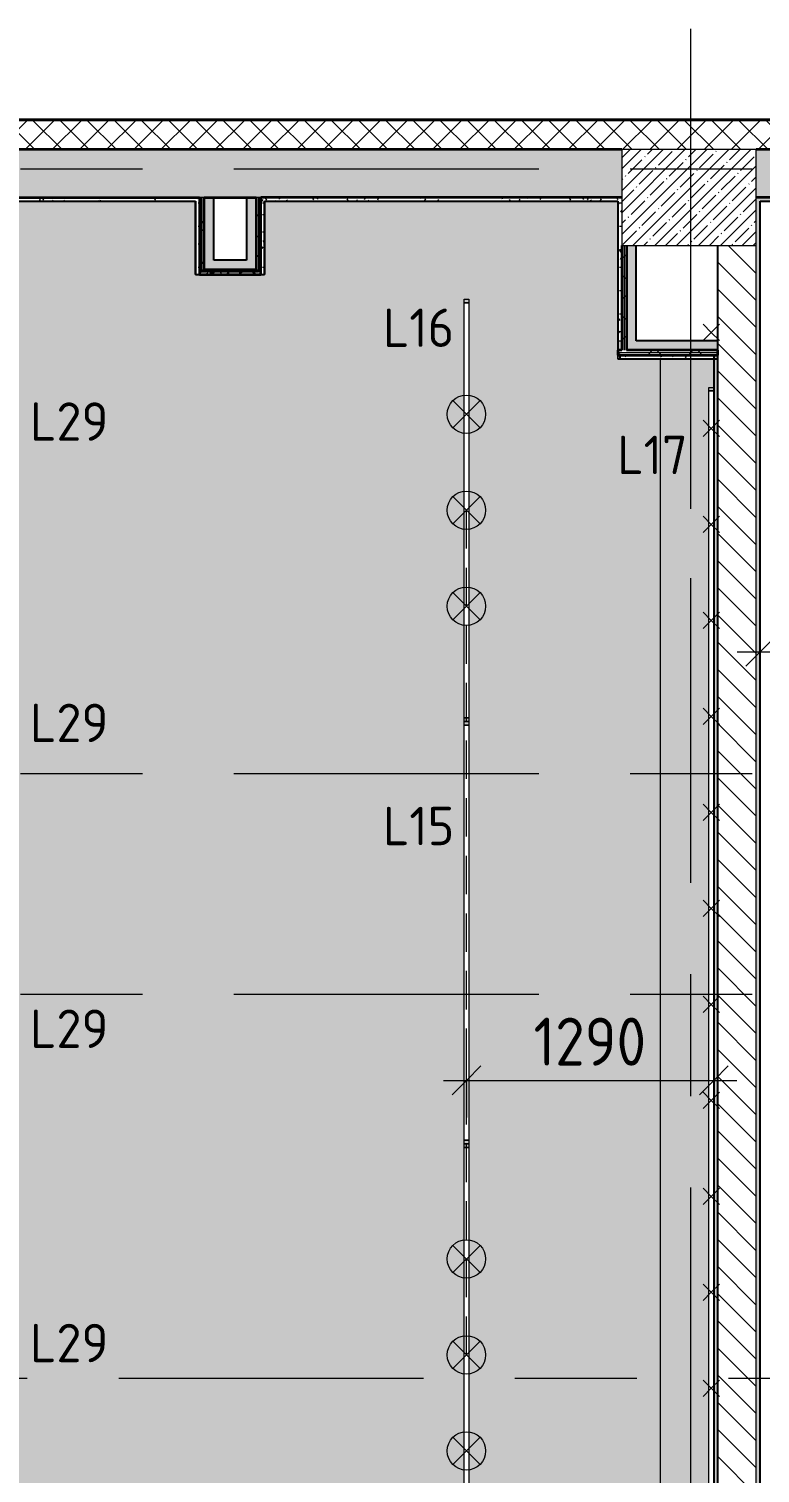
# Model space of a CAD drawing. Header units: millimetres. Extents: x 81094 to 272713, y -8553 to 29000.
# Drawn here: x 107262 to 111071, y 14505 to 22028 of the extents above; entities that cross this region are included whole.
import ezdxf

# ---------------------------------------------------------------- set-up
doc = ezdxf.new("R2010")
doc.units = ezdxf.units.MM
doc.linetypes.add('ADSK_Штрих_ш2 п1', pattern=[300, 200, -100])
doc.linetypes.add('Осевая', pattern=[3175, 635, -476.25, 1587.5, -476.25])
for name, color, linetype, lineweight in [('A-ANNO-DIMS', 7, 'Continuous', 9), ('A-ANNO-DIMS-100', 7, 'Continuous', 9), ('A-DETL', 7, 'Continuous', 9), ('A-DETL-1', 7, 'ADSK_Штрих_ш2 п1', 9), ('A-WALL', 7, 'Continuous', 9), ('E-LITE-EQPM-IDEN', 7, 'Continuous', 9), ('I-WALL', 7, 'Continuous', 9), ('S-COLS', 7, 'Continuous', 9), ('Оси', 7, 'Continuous', 9), ('Оси-2', 7, 'Осевая', 9)]:
    doc.layers.add(name, color=color, linetype=linetype, lineweight=lineweight)
for name, color, linetype, lineweight, true_color in [('A-CLNG-1', 7, 'Continuous', 9, 0xc0c0c0), ('A-WALL-1', 7, 'Continuous', 35, 0x3c3c3c), ('A-WALL-3', 7, 'Continuous', 25, 0x3c3c3c), ('A-WALL-FNSH-1', 7, 'Continuous', 9, 0x3c3c3c), ('A-WALL-FNSH-2', 7, 'Continuous', 13, 0x3c3c3c), ('E-LITE-EQPM-1', 1, 'Continuous', 9, 0xff0000)]:
    doc.layers.add(name, color=color, linetype=linetype, lineweight=lineweight, true_color=true_color)
doc.layers.add('A-CLNG-PATT-1', color=7, linetype='Continuous', lineweight=9, transparency=1)
doc.styles.add('GOST Common', font='GOST_Common.ttf', dxfattribs={"height": 200})
doc.styles.add('ISOCPEUR', font='isocpeur.ttf', dxfattribs={"width": 0.9, "height": 250})
doc.dimstyles.new('ISO-2_5_0_9К_БОЛЬШОЙ', dxfattribs={"dimscale": 304.8, "dimtxt": 248.995294, "dimasz": 0.492126, "dimexe": 0.393701, "dimexo": 0.984252, "dimgap": 0, "dimtad": 1, "dimdec": 0, "dimrnd": 10, "dimzin": 0, "dimdsep": 46, "dimtxsty": 'ISOCPEUR', "dimblk1": 'OBLIQUE', "dimblk2": 'OBLIQUE', "dimsah": 1, "dimcen": 0.09, "dimdle": 0.393701, "dimazin": 0, "dimtfac": 1, "dimtdec": 4, "dimtix": 1, "dimtmove": 0, "dimatfit": 3, "dimfxl": 1, "dimtvp": 1, "dimtolj": 1, "dimtzin": 0, "dimarcsym": 2})
pattern_1 = [(0, (0, 0), (121.92, 30.48), [10.058, -81.382, 10.058, -81.382, -487.68]), (0, (0, 0), (121.92, 30.48), [-182.88, 10.058, -172.822, 10.058, -81.382, -213.36]), (0, (0, 0), (121.92, 30.48), [-457.2, 10.058, -50.902, 10.058, -142.342]), (120, (45.72, 15.24), (-87.356454, 90.345817), [10.058, -81.382, 10.058, -81.382, -487.68]), (120, (45.72, 15.24), (-87.356454, 90.345817), [-182.88, 10.058, -172.822, 10.058, -81.382, -213.36]), (120, (45.72, 15.24), (-87.356454, 90.345817), [-457.2, 10.058, -50.902, 10.058, -142.342]), (240, (60.96, 76.2), (-34.563546, -120.825817), [10.058, -81.382, 10.058, -81.382, -487.68]), (240, (60.96, 76.2), (-34.563546, -120.825817), [-182.88, 10.058, -172.822, 10.058, -81.382, -213.36]), (240, (60.96, 76.2), (-34.563546, -120.825817), [-457.2, 10.058, -50.902, 10.058, -142.342])]
pattern_2 = [(45, (0, 0), (-106.06602, 106.06602), []), (135, (0, 0), (-106.06602, -106.06602), [])]

# ---------------------------------------------------------------- blocks, each defined once
blk = doc.blocks.new('BSC_Колонна _Прямоугольная - 700х500-V12-План расстановки осветительного оборудования 2 этажа в осях 23-33')
at = {"layer": 'S-COLS'}
h = blk.add_hatch(dxfattribs=at)
h.set_pattern_fill('FP_15', color=256, style=0, pattern_type=2)
h.set_pattern_definition([(45, (-110700, -21150), (-57.024626, 57.024626), []), (45, (-110642.975, -21150), (-57.024626, 57.024626), [100.806, -20.161, 3.353, -16.808])])
h.paths.add_polyline_path([(-350, -250), (350, -250), (350, 250), (-350, 250)])
for p, q in [((350, 250), (-350, 250)), ((-350, 250), (-350, -250)), ((350, -250), (350, 250)), ((-350, -250), (350, -250))]:
    blk.add_line(p, q, dxfattribs=at)
blk = doc.blocks.new('Downlight - Strip - Светильник на шинотреке поворотный-27652151-План расстановки осветительного оборудования 2 этажа в осях 23-33')
at = {"layer": 'E-LITE-EQPM-1'}
for p, q in [((-1100, -231.3), (-1100, -205.9)), ((-1100, -205.9), (-1080.9, -205.9)), ((-1080.9, -231.3), (-1080.9, -205.9)), ((-1080.9, -205.9), (1081, -205.9)), ((-1080.9, -205.9), (-1080.9, -231.3)), ((-1080.9, -231.3), (-1080.9, -205.9)), ((-1080.9, -205.9), (1081, -205.9)), ((1081, -205.9), (1081, -231.3)), ((1081, -231.3), (1081, -205.9)), ((1081, -205.9), (1100, -205.9)), ((1081, -205.9), (1081, -231.3)), ((1100, -205.9), (1100, -231.3)), ((-1080.9, -231.3), (-1100, -231.3)), ((1081, -231.3), (-1080.9, -231.3)), ((1081, -231.3), (-1080.9, -231.3)), ((1100, -231.3), (1081, -231.3))]:
    blk.add_line(p, q, dxfattribs=at)
blk = doc.blocks.new('Downlight - Strip - Линейный светильник HOKASU S35 _2500_-27650359-План расстановки осветительного оборудования 2 этажа в осях 23-33')
at = {"layer": 'E-LITE-EQPM-1'}
for p, q in [((-1100, -231.3), (-1100, -205.9)), ((-1100, -205.9), (-1080.9, -205.9)), ((-1080.9, -231.3), (-1080.9, -205.9)), ((-1080.9, -205.9), (1081, -205.9)), ((-1080.9, -205.9), (-1080.9, -231.3)), ((-1080.9, -231.3), (-1080.9, -205.9)), ((-1080.9, -205.9), (1081, -205.9)), ((1081, -205.9), (1081, -231.3)), ((1081, -231.3), (1081, -205.9)), ((1081, -205.9), (1100, -205.9)), ((1081, -205.9), (1081, -231.3)), ((1100, -205.9), (1100, -231.3)), ((-1080.9, -231.3), (-1100, -231.3)), ((1081, -231.3), (-1080.9, -231.3)), ((1081, -231.3), (-1080.9, -231.3)), ((1100, -231.3), (1081, -231.3))]:
    blk.add_line(p, q, dxfattribs=at)
blk = doc.blocks.new('Downlight - Strip - Лента_подстветка-27653103-План расстановки осветительного оборудования 2 этажа в осях 23-33')
at = {"layer": 'E-LITE-EQPM-1'}
for p, q in [((-3000, -231.3), (-3000, -205.9)), ((-3000, -205.9), (-2980.9, -205.9)), ((-2980.9, -231.3), (-2980.9, -205.9)), ((-2980.9, -205.9), (2981, -205.9)), ((-2980.9, -205.9), (-2980.9, -231.3)), ((-2980.9, -231.3), (-2980.9, -205.9)), ((-2980.9, -205.9), (2981, -205.9)), ((2981, -205.9), (2981, -231.3)), ((2981, -231.3), (2981, -205.9)), ((2981, -205.9), (3000, -205.9)), ((2981, -205.9), (2981, -231.3)), ((3000, -205.9), (3000, -231.3)), ((-2980.9, -231.3), (-3000, -231.3)), ((2981, -231.3), (-2980.9, -231.3)), ((2981, -231.3), (-2980.9, -231.3)), ((3000, -231.3), (2981, -231.3))]:
    blk.add_line(p, q, dxfattribs=at)
blk = doc.blocks.new('DIMBLOCK74-План расстановки осветительного оборудования 2 этажа в осях 23-33')
at = {"layer": 'A-ANNO-DIMS-100'}
for p, q in [((112071.4, 19473.5), (112071.4, 18663.4)), ((112071.4, 18783.4), (112071.4, 19473.5)), ((111071, 18589.5), (111071, 18903.4)), ((110951, 18783.4), (112071.4, 18783.4)), ((111071, 18783.4), (111071, 18589.5))]:
    blk.add_line(p, q, dxfattribs=at)
at = {"layer": 'A-ANNO-DIMS-100', "lineweight": 20}
for p, q in [((111071, 18783.4), (111146, 18858.4)), ((112071.4, 18783.4), (112146.4, 18858.4)), ((111071, 18783.4), (110996, 18708.4)), ((112071.4, 18783.4), (111996.4, 18708.4))]:
    blk.add_line(p, q, dxfattribs=at)
at = {"layer": 'A-ANNO-DIMS-100', "color": 0, "insert": (111276.7, 19110.1), "char_height": 250, "width": 706.764, "attachment_point": 1, "line_spacing_factor": 1.149209, "style": 'ISOCPEUR'}
blk.add_mtext('1000', dxfattribs=at)
blk = doc.blocks.new('_Oblique')
at = {"color": 0, "linetype": 'ByBlock', "lineweight": -2}
blk.add_line((-0.5, -0.5), (0.5, 0.5), dxfattribs=at)
blk = doc.blocks.new('DIMBLOCK179-План расстановки осветительного оборудования 2 этажа в осях 23-33')
at = {"layer": 'A-ANNO-DIMS-100'}
for p, q in [((109541, 16357.3), (109541, 16671.2)), ((110829, 16357.3), (110829, 16671.2)), ((109421, 16551.2), (110949, 16551.2)), ((109541, 16551.2), (109541, 16357.3)), ((110829, 16551.2), (110829, 16357.3))]:
    blk.add_line(p, q, dxfattribs=at)
at = {"layer": 'A-ANNO-DIMS-100', "lineweight": 20}
for p, q in [((109541, 16551.2), (109616, 16626.2)), ((110829, 16551.2), (110904, 16626.2)), ((109541, 16551.2), (109466, 16476.2)), ((110829, 16551.2), (110754, 16476.2))]:
    blk.add_line(p, q, dxfattribs=at)
at = {"layer": 'A-ANNO-DIMS-100', "color": 0, "insert": (109890.5, 16877.8), "char_height": 250, "width": 706.764, "attachment_point": 1, "line_spacing_factor": 1.149209, "style": 'ISOCPEUR'}
blk.add_mtext('1290', dxfattribs=at)

msp = doc.modelspace()

# ---------------------------------------------------------------- hatches: boundary and pattern name
at = {"layer": 'A-CLNG-PATT-1'}
h = msp.add_hatch(color=256, dxfattribs=at)
h.paths.add_polyline_path([(105510, 13540), (105550, 13540), (105549, 13557), (105530, 13557), (105530, 13980), (105550, 13980), (105549, 14000), (105530, 14000), (105530, 14011), (105550, 14011), (105550, 21129), (101171, 21129), (101171, 20749), (100820, 20749), (100820, 13920), (101121, 13920), (101121, 13540), (105500, 13540)])
h.paths.add_polyline_path([(109833, 13631), (109839, 13631), (109839, 14011), (110550, 14011), (110550, 20308), (110330, 20308), (110329, 21129), (108491, 21129), (108490, 20749), (108130, 20749), (108130, 21129), (106070, 21129), (106070, 20749), (106060, 20749), (106060, 14011), (109551, 14011), (109551, 13631), (109557.1, 13631)])
h.paths.add_polyline_path([(109540, 14040), (109528.3, 14040), (109528.3, 16201.9), (109553.7, 16201.9), (109553.7, 14040), (109545, 14040)])
h.paths.add_polyline_path([(109553.7, 16240), (109528.3, 16240), (109528.3, 18401.9), (109553.7, 18401.9), (109553.7, 16567.7)])
h.paths.add_polyline_path([(109553.7, 18440), (109528.3, 18440), (109528.3, 20601.9), (109553.7, 20601.9), (109553.7, 20329)])
h = msp.add_hatch(color=256, dxfattribs=at)
h.paths.add_polyline_path([(110803.6, 14000), (110830, 14000), (110829, 20308), (110550, 20308), (110550, 14000)])
h.paths.add_polyline_path([(106050, 14000), (106050, 20749), (105549, 20749), (105549, 14000), (105570, 14000)])
h.paths.add_polyline_path([(110822, 14180.1), (110803.6, 14180.1), (110803.6, 20142), (110829, 20142), (110829, 14180.1)])
at = {"layer": 'A-WALL'}
h = msp.add_hatch(dxfattribs=at)
h.set_pattern_fill('FP_1', color=256, style=0, pattern_type=2)
h.set_pattern_definition([(45, (0, 0), (-70.71068, 70.71068), []), (135, (0, 0), (-70.71068, -70.71068), [])])
h.paths.add_polyline_path([(125080, 21400), (125230, 21400), (125230, 21550), (96610, 21550), (96610, 21400), (124658, 21400)])
h.paths.add_polyline_path([(93310, 21400), (93310, 21550), (93060, 21550), (93060, 21400), (93303.6, 21400)])
at = {"layer": 'I-WALL'}
h = msp.add_hatch(dxfattribs=at)
h.set_pattern_fill('FP_2', color=256, style=0, pattern_type=2)
h.set_pattern_definition([(45, (0, 0), (-57.024626, 57.024626), []), (45, (57.025, 0), (-57.024626, 57.024626), [100.806, -20.161, 3.353, -16.808])])
h.paths.add_polyline_path([(121210, 21150), (121210, 21400), (120850, 21400), (120850, 21150)])
h.paths.add_polyline_path([(120150, 21150), (120150, 21400), (116100.4, 21400), (116100.4, 21150), (120132.6, 21150)])
h.paths.add_polyline_path([(115580.4, 21150), (115600.4, 21150.9), (115600.4, 21400), (111050, 21400), (111050, 21150), (115284, 21150)])
h.paths.add_polyline_path([(100560, 21150), (100580, 21150), (100580, 21400), (100560, 21400)])
h.paths.add_polyline_path([(110330, 21150), (110350, 21150), (110350, 21400), (106050, 21400), (106050, 21150), (109142.4, 21150)])
h.paths.add_polyline_path([(105550, 21150), (105550, 21400), (100800, 21400), (100800, 21150), (105263.5, 21150)])
h = msp.add_hatch(dxfattribs=at)
h.set_pattern_fill('FP_19', color=256, style=0, pattern_type=2)
h.set_pattern_definition(pattern_1)
h.paths.add_polyline_path([(108130.5, 21130), (108150, 21130), (108150, 21150), (106050, 21150), (106050, 21130), (108130, 21130)])
h = msp.add_hatch(dxfattribs=at)
h.set_pattern_fill('FP_28', color=256, style=0, pattern_type=2)
h.set_pattern_definition(pattern_2)
h.paths.add_polyline_path([(108162.5, 20749), (108162.5, 21150), (108150, 21150), (108150, 20749)])
h = msp.add_hatch(dxfattribs=at)
h.set_pattern_fill('FP_28', color=256, style=0, pattern_type=2)
h.set_pattern_definition(pattern_2)
h.paths.add_polyline_path([(108175, 20761.5), (108175, 21150), (108162.5, 21150), (108162.5, 20761.5), (108172.7, 20761.5)])
for points in [[(108225, 20774), (108225, 21150), (108175, 21150), (108175, 20774)], [(108445, 20824), (108445, 21150), (108395, 21150), (108395, 20824)], [(110425, 20404), (110425, 20900), (110375, 20900), (110375, 20404)], [(108225, 20774), (108445, 20774), (108445, 20824), (108225, 20824)]]:
    msp.add_hatch(color=256, dxfattribs=at).paths.add_polyline_path(points)
h = msp.add_hatch(dxfattribs=at)
h.set_pattern_fill('FP_28', color=256, style=0, pattern_type=2)
h.set_pattern_definition(pattern_2)
h.paths.add_polyline_path([(108457.5, 20774), (108457.5, 21150), (108445, 21150), (108445, 20774)])
h = msp.add_hatch(dxfattribs=at)
h.set_pattern_fill('FP_28', color=256, style=0, pattern_type=2)
h.set_pattern_definition(pattern_2)
h.paths.add_polyline_path([(108457.5, 20761.5), (108470, 20761.5), (108470, 21150), (108457.5, 21150), (108457.5, 20774)])
h = msp.add_hatch(dxfattribs=at)
h.set_pattern_fill('FP_19', color=256, style=0, pattern_type=2)
h.set_pattern_definition(pattern_1)
h.paths.add_polyline_path([(110330, 21130), (110330, 21150), (108470, 21150), (108470, 21130), (109142.4, 21130)])
h = msp.add_hatch(dxfattribs=at)
h.set_pattern_fill('FP_19', color=256, style=0, pattern_type=2)
h.set_pattern_definition(pattern_1)
h.paths.add_polyline_path([(110330, 20404), (110350, 20404), (110350, 21150), (110330, 21150), (110330, 20741)])
h = msp.add_hatch(dxfattribs=at)
h.set_pattern_fill('FP_19', color=256, style=0, pattern_type=2)
h.set_pattern_definition(pattern_1)
h.paths.add_polyline_path([(115580.4, 21130), (115580.4, 21150), (111050, 21150), (111050, 21130), (115284, 21130)])
h = msp.add_hatch(dxfattribs=at)
h.set_pattern_fill('FP_19', color=256, style=0, pattern_type=2)
h.set_pattern_definition(pattern_1)
h.paths.add_polyline_path([(108150, 20769), (108150, 21130), (108130, 21130), (108130, 20769)])
h = msp.add_hatch(dxfattribs=at)
h.set_pattern_fill('FP_19', color=256, style=0, pattern_type=2)
h.set_pattern_definition(pattern_1)
h.paths.add_polyline_path([(108490, 20749), (108490, 21130), (108470, 21130), (108470, 20749)])
h = msp.add_hatch(dxfattribs=at)
h.set_pattern_fill('FP_19', color=256, style=0, pattern_type=2)
h.set_pattern_definition(pattern_1)
h.paths.add_polyline_path([(111070, 13600), (111070, 21130), (111050, 21130), (111050, 13600)])
h = msp.add_hatch(dxfattribs=at)
h.set_pattern_fill('FP_28', color=256, style=0, pattern_type=2)
h.set_pattern_definition(pattern_2)
h.paths.add_polyline_path([(110350, 20354), (110362.5, 20354), (110362.5, 20900), (110350, 20900), (110350, 20404)])
h = msp.add_hatch(dxfattribs=at)
h.set_pattern_fill('FP_28', color=256, style=0, pattern_type=2)
h.set_pattern_definition(pattern_2)
h.paths.add_polyline_path([(110375, 20354), (110375, 20900), (110362.5, 20900), (110362.5, 20354)])
h = msp.add_hatch(dxfattribs=at)
h.set_pattern_fill('FP_3', color=256, style=0, pattern_type=2)
h.set_pattern_definition([(135, (0, 0), (-70.71068, -70.71068), [])])
h.paths.add_polyline_path([(110850, 13900), (111050, 13900), (111050, 20900), (110850, 20900), (110850, 13980)])
h = msp.add_hatch(dxfattribs=at)
h.set_pattern_fill('FP_19', color=256, style=0, pattern_type=2)
h.set_pattern_definition(pattern_1)
h.paths.add_polyline_path([(108470, 20749), (108470, 20769), (108130, 20769), (108130, 20749), (108172.7, 20749)])
h = msp.add_hatch(dxfattribs=at)
h.set_pattern_fill('FP_28', color=256, style=0, pattern_type=2)
h.set_pattern_definition(pattern_2)
h.paths.add_polyline_path([(108175, 20761.5), (108457.5, 20761.5), (108457.5, 20774), (108175, 20774)])
h = msp.add_hatch(dxfattribs=at)
h.set_pattern_fill('FP_28', color=256, style=0, pattern_type=2)
h.set_pattern_definition(pattern_2)
h.paths.add_polyline_path([(108162.5, 20749), (108470, 20749), (108470, 20761.5), (108162.5, 20761.5)])
h = msp.add_hatch(color=256, dxfattribs=at)
h.paths.add_polyline_path([(110330, 20354), (110350, 20354), (110350, 20404), (110330, 20404)])
h.paths.add_polyline_path([(110850, 20354), (110850, 20404), (110375, 20404), (110375, 20354), (110435.4, 20354)])
h = msp.add_hatch(dxfattribs=at)
h.set_pattern_fill('FP_28', color=256, style=0, pattern_type=2)
h.set_pattern_definition(pattern_2)
h.paths.add_polyline_path([(110850, 20341.5), (110850, 20354), (110330, 20354), (110330, 20341.5), (110435.4, 20341.5)])
h = msp.add_hatch(dxfattribs=at)
h.set_pattern_fill('FP_28', color=256, style=0, pattern_type=2)
h.set_pattern_definition(pattern_2)
h.paths.add_polyline_path([(110830, 20329), (110850, 20329), (110850, 20341.5), (110330, 20341.5), (110330, 20329), (110435.4, 20329)])
h = msp.add_hatch(dxfattribs=at)
h.set_pattern_fill('FP_19', color=256, style=0, pattern_type=2)
h.set_pattern_definition(pattern_1)
h.paths.add_polyline_path([(110850, 20309), (110850, 20329), (110340, 20329), (110340, 20309), (110435.4, 20309)])
h = msp.add_hatch(dxfattribs=at)
h.set_pattern_fill('FP_19', color=256, style=0, pattern_type=2)
h.set_pattern_definition(pattern_1)
h.paths.add_polyline_path([(110850, 13980), (110850, 20329), (110830, 20329), (110830, 13980)])

# ---------------------------------------------------------------- linework, layer by layer
at = {"layer": 'A-CLNG-1'}
for p, q in [((108130, 21129), (108130, 20754)), ((108491, 21129), (108491, 20754)), ((110330, 21129), (110329, 21129)), ((110330, 20309), (110330, 20308)), ((110550, 20308), (110550, 14011))]:
    msp.add_line(p, q, dxfattribs=at)
at = {"layer": 'A-DETL'}
for p, q in [((110816.3, 20446.9), (110773.9, 20489.4)), ((110816.3, 20446.9), (110858.7, 20489.4)), ((110816.3, 20446.9), (110773.9, 20404.5)), ((110816.3, 20446.9), (110858.7, 20404.5)), ((109470.3, 19950.3), (109611.7, 20091.7)), ((109470.3, 20091.7), (109611.7, 19950.3)), ((110816.3, 19946.9), (110773.9, 19989.4)), ((110816.3, 19946.9), (110773.9, 19904.5)), ((110816.3, 19946.9), (110858.7, 19989.4)), ((110816.3, 19946.9), (110858.7, 19904.5)), ((109470.3, 19450.3), (109611.7, 19591.7)), ((109470.3, 19591.7), (109611.7, 19450.3)), ((110816.3, 19446.9), (110773.9, 19489.4)), ((110816.3, 19446.9), (110858.7, 19489.4)), ((110816.3, 19446.9), (110773.9, 19404.5)), ((110816.3, 19446.9), (110858.7, 19404.5)), ((109470.3, 18950.3), (109611.7, 19091.7)), ((109470.3, 19091.7), (109611.7, 18950.3)), ((110816.3, 18946.9), (110773.9, 18989.4)), ((110816.3, 18946.9), (110858.7, 18989.4)), ((110816.3, 18946.9), (110773.9, 18904.5)), ((110816.3, 18946.9), (110858.7, 18904.5)), ((110816.3, 18446.9), (110773.9, 18489.4)), ((110816.3, 18446.9), (110773.9, 18404.5)), ((110816.3, 18446.9), (110858.7, 18489.4)), ((110816.3, 18446.9), (110858.7, 18404.5)), ((110816.3, 17946.9), (110773.9, 17989.4)), ((110816.3, 17946.9), (110858.7, 17989.4)), ((110816.3, 17946.9), (110773.9, 17904.5)), ((110816.3, 17946.9), (110858.7, 17904.5)), ((110816.3, 17446.9), (110773.9, 17489.4)), ((110816.3, 17446.9), (110858.7, 17489.4)), ((110816.3, 17446.9), (110773.9, 17404.5)), ((110816.3, 17446.9), (110858.7, 17404.5)), ((110816.3, 16946.9), (110773.9, 16989.4)), ((110816.3, 16946.9), (110773.9, 16904.5)), ((110816.3, 16946.9), (110858.7, 16989.4)), ((110816.3, 16946.9), (110858.7, 16904.5)), ((110816.3, 16446.9), (110773.9, 16489.4)), ((110816.3, 16446.9), (110858.7, 16489.4)), ((110816.3, 16446.9), (110773.9, 16404.5)), ((110816.3, 16446.9), (110858.7, 16404.5)), ((110816.3, 15946.9), (110773.9, 15989.4)), ((110816.3, 15946.9), (110858.7, 15989.4)), ((110816.3, 15946.9), (110773.9, 15904.5)), ((110816.3, 15946.9), (110858.7, 15904.5)), ((109470.3, 15550.3), (109611.7, 15691.7)), ((109470.3, 15691.7), (109611.7, 15550.3)), ((110816.3, 15446.9), (110773.9, 15489.4)), ((110816.3, 15446.9), (110773.9, 15404.5)), ((110816.3, 15446.9), (110858.7, 15489.4)), ((110816.3, 15446.9), (110858.7, 15404.5)), ((109470.3, 15050.3), (109611.7, 15191.7)), ((109470.3, 15191.7), (109611.7, 15050.3)), ((110816.3, 14946.9), (110773.9, 14989.4)), ((110816.3, 14946.9), (110858.7, 14989.4)), ((110816.3, 14946.9), (110773.9, 14904.5)), ((110816.3, 14946.9), (110858.7, 14904.5)), ((109470.3, 14550.3), (109611.7, 14691.7)), ((109470.3, 14691.7), (109611.7, 14550.3))]:
    msp.add_line(p, q, dxfattribs=at)
for centre in [(109541, 20021), (109541, 19521), (109541, 19021), (109541, 15621), (109541, 15121), (109541, 14621)]:
    msp.add_circle(centre, 100, dxfattribs=at)
at = {"layer": 'A-DETL-1'}
msp.add_line((109541, 15121), (109541, 19521), dxfattribs=at)
at = {"layer": 'A-WALL'}
for p, q in [((125230, 21550), (96610, 21550)), ((108175, 21150), (108150, 21150)), ((108162.5, 20761.5), (108162.5, 21150)), ((108470, 21150), (108445, 21150)), ((108457.5, 21150), (108457.5, 20761.5)), ((110362.5, 20900), (110362.5, 20354)), ((111050, 13900), (111050, 20900)), ((108457.5, 20761.5), (108162.5, 20761.5)), ((110330, 20404), (110350, 20404)), ((110850, 20341.5), (110330, 20341.5))]:
    msp.add_line(p, q, dxfattribs=at)
at = {"layer": 'A-WALL-1'}
for p, q in [((110350, 21400), (106050, 21400)), ((115600.4, 21400), (111050, 21400)), ((106050, 21150), (108150, 21150)), ((108150, 21150), (108150, 20749)), ((108175, 21150), (108445, 21150)), ((108175, 20774), (108175, 21150)), ((108445, 21150), (108445, 20774)), ((110350, 21150), (108470, 21150)), ((108470, 20749), (108470, 21150)), ((115600.4, 21150), (111050, 21150)), ((110350, 20900), (110350, 20354)), ((110375, 20900), (110375, 20354)), ((108445, 20774), (108175, 20774)), ((108150, 20749), (108470, 20749)), ((110330, 20354), (110330, 20329)), ((110350, 20354), (110330, 20354)), ((110330, 20329), (110850, 20329)), ((110850, 20354), (110375, 20354)), ((110850, 20329), (110850, 20354))]:
    msp.add_line(p, q, dxfattribs=at)
at = {"layer": 'A-WALL-3'}
for p, q in [((108225, 20824), (108225, 21150)), ((108395, 21150), (108395, 20824)), ((106070, 21130), (108130.5, 21130)), ((108130, 21130), (108130, 20749)), ((108490, 21130), (110330, 21130)), ((108490, 20749), (108490, 21130)), ((110330, 21130), (110330, 20354)), ((111070, 21130), (115580.4, 21130)), ((111070, 13600), (111070, 21130)), ((110425, 20404), (110425, 20900)), ((110850, 13980), (110850, 20900)), ((108470, 20769), (108150, 20769)), ((108395, 20824), (108225, 20824)), ((108130, 20749), (108490, 20749)), ((110850, 20404), (110425, 20404)), ((110340, 20329), (110340, 20309)), ((110830, 20329), (110830, 14000)), ((110340, 20309), (110850, 20309))]:
    msp.add_line(p, q, dxfattribs=at)
at = {"layer": 'A-WALL-FNSH-1'}
msp.add_line((125238, 21558), (96610, 21558), dxfattribs=at)
at = {"layer": 'A-WALL-FNSH-2'}
for p, q in [((125233, 21553), (96610, 21553)), ((106071, 21129), (108130.5, 21129)), ((108130.5, 21129), (108130.5, 21130)), ((108490, 21130), (108490, 21129)), ((108490, 21129), (110329, 21129)), ((110329, 21129), (110329, 20308)), ((110330, 20309), (110330, 20329)), ((110329, 20308), (110550, 20308)), ((110340, 20309), (110330, 20309)), ((110550, 20308), (110550, 20309)), ((110829, 20309), (110829, 20142)), ((110830, 14001), (110830, 20309))]:
    msp.add_line(p, q, dxfattribs=at)
at = {"layer": 'I-WALL'}
for p, q in [((107750.4, 21130), (107750.4, 21129)), ((108129, 20748), (108129, 21129)), ((108490, 21129), (108490, 21129)), ((109050.4, 21130), (109050.4, 21129)), ((109950.4, 21130), (109950.4, 21129)), ((108491, 20748), (108129, 20748)), ((108491, 20754), (108491, 20748)), ((110830, 20308), (110550, 20308))]:
    msp.add_line(p, q, dxfattribs=at)
at = {"layer": 'Оси'}
msp.add_line((110710, 19528.3), (110710, 22028.3), dxfattribs=at)
at = {"layer": 'Оси-2'}
for p, q in [((84993.9, 21300), (122580, 21300)), ((110710, 593.7), (110710, 19528.3)), ((84993.9, 18150), (122738, 18150)), ((84993.9, 17000), (122738, 17000)), ((84393.9, 15000), (122138, 15000))]:
    msp.add_line(p, q, dxfattribs=at)

# ---------------------------------------------------------------- block references
at = {"layer": 'E-LITE-EQPM-1'}
for name, p, rotation in [('Downlight - Strip - Светильник на шинотреке поворотный-27652151-План расстановки осветительного оборудования 2 этажа в осях 23-33', (109322.4, 19521), 89.99999999999984), ('Downlight - Strip - Лента_подстветка-27653103-План расстановки осветительного оборудования 2 этажа в осях 23-33', (110597.7, 17161), 89.9999999999999), ('Downlight - Strip - Линейный светильник HOKASU S35 _2500_-27650359-План расстановки осветительного оборудования 2 этажа в осях 23-33', (109322.4, 17321), 89.99999999999984), ('Downlight - Strip - Светильник на шинотреке поворотный-27652151-План расстановки осветительного оборудования 2 этажа в осях 23-33', (109322.4, 15121), 89.99999999999984)]:
    msp.add_blockref(name, p, dxfattribs=dict(at, rotation=rotation))
at = {"layer": 'S-COLS'}
msp.add_blockref('BSC_Колонна _Прямоугольная - 700х500-V12-План расстановки осветительного оборудования 2 этажа в осях 23-33', (110700, 21150), dxfattribs=at)

# ---------------------------------------------------------------- texts
at = {"layer": 'E-LITE-EQPM-IDEN', "char_height": 200, "attachment_point": 1, "style": 'GOST Common'}
for s, insert, width in [('L16', (109106.1, 20571.5), 472.996), ('L29', (107268.3, 20082.9), 529.114), ('L17', (110326.4, 19908.9), 472.996), ('L29', (107268.3, 18513.3), 529.114), ('L15', (109106.1, 17976.2), 472.996), ('L29', (107268.3, 16920.1), 529.114), ('L29', (107268.3, 15282.9), 529.114)]:
    msp.add_mtext(s, dxfattribs=dict(at, insert=insert, width=width))

# ---------------------------------------------------------------- dimensions: what is measured, and where the dimension line sits
at = {"layer": 'A-ANNO-DIMS'}
for base, p1, p2, override, picture, middle in [((112071.4, 18783.4), (111071, 18889.5), (112071.4, 19773.5), {"dimpost": '<>', "dimfxl": 1335.045343}, 'DIMBLOCK74-План расстановки осветительного оборудования 2 этажа в осях 23-33', (111571.2, 18908.4)), ((110829, 16551.2), (109541, 16657.3), (110829, 16657.3), {"dimpost": '<>', "dimfxl": 1288}, 'DIMBLOCK179-План расстановки осветительного оборудования 2 этажа в осях 23-33', (110185, 16676.2))]:
    dim = msp.add_linear_dim(base=base, p1=p1, p2=p2, dimstyle='ISO-2_5_0_9К_БОЛЬШОЙ', override=override, dxfattribs=at)
    dim.commit()
    dim.dimension.update_dxf_attribs({"geometry": picture, "text_midpoint": middle})

doc.saveas('drawing.dxf')
